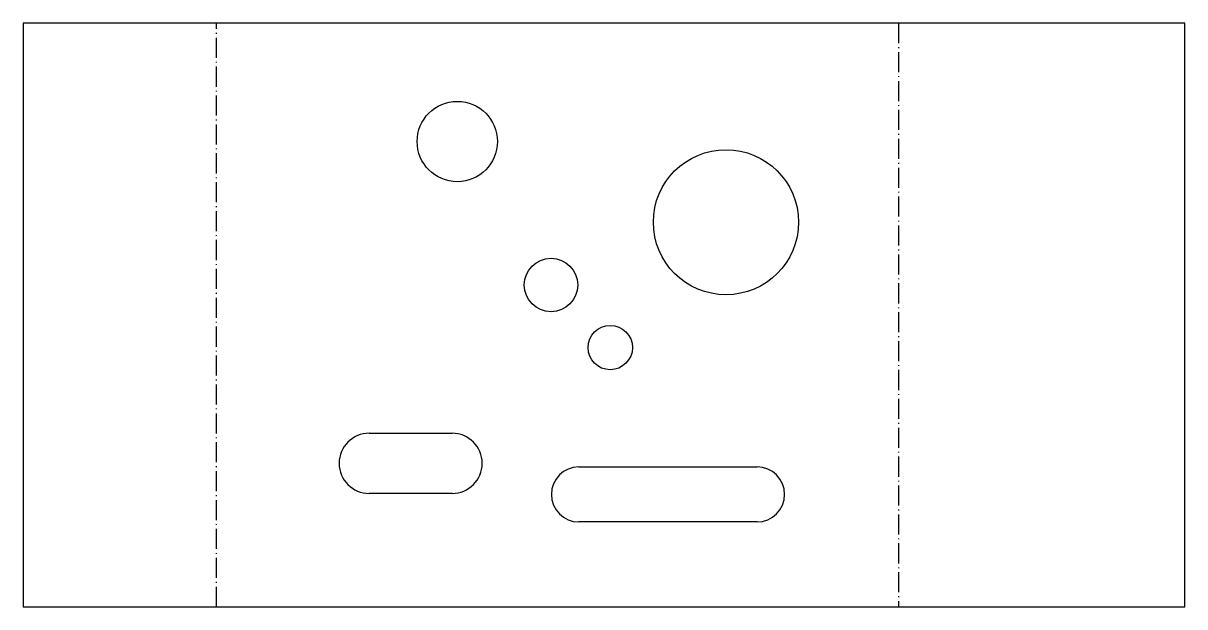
# Model space of a CAD drawing. Header units: millimetres. Extents: x -29 to 118, y 0 to 74.
import ezdxf

# ---------------------------------------------------------------- set-up
doc = ezdxf.new("R2010")
doc.units = ezdxf.units.MM
doc.linetypes.add('DASHDOT', pattern=[3.556, 2.54, -0.508, 0, -0.508])
doc.layers.add('BEND', color=7, linetype='Continuous')
doc.layers.add('CUT', color=7, linetype='Continuous')

msp = doc.modelspace()

# ---------------------------------------------------------------- linework, layer by layer
at = {"layer": 'BEND', "color": 1, "linetype": 'DASHDOT'}
for p, q in [((-4.52, 0), (-4.52, 73.84)), ((81.75, 73.84), (81.75, 0))]:
    msp.add_line(p, q, dxfattribs=at)
at = {"layer": 'CUT'}
for p, q in [((-28.98, 73.84), (-28.98, 0)), ((117.98, 73.84), (-28.98, 73.84)), ((117.98, 0), (117.98, 73.84)), ((14.8, 21.96), (25.28, 21.96)), ((41.32, 17.69), (63.87, 17.69)), ((25.28, 14.33), (14.8, 14.33)), ((63.87, 10.74), (41.32, 10.74)), ((-28.98, 0), (117.98, 0))]:
    msp.add_line(p, q, dxfattribs=at)
for centre, radius in [((25.94, 58.87), 5.08), ((59.93, 48.66), 9.18), ((37.8, 40.72), 3.38), ((45.29, 32.8), 2.81)]:
    msp.add_circle(centre, radius, dxfattribs=at)
for centre, radius, start, end in [((14.8, 18.15), 3.81, 90, -90), ((25.28, 18.15), 3.81, -90, 90), ((41.32, 14.22), 3.48, 90, -90), ((63.87, 14.22), 3.48, -90, 90)]:
    msp.add_arc(centre, radius, start, end, dxfattribs=at)

doc.saveas('drawing.dxf')
